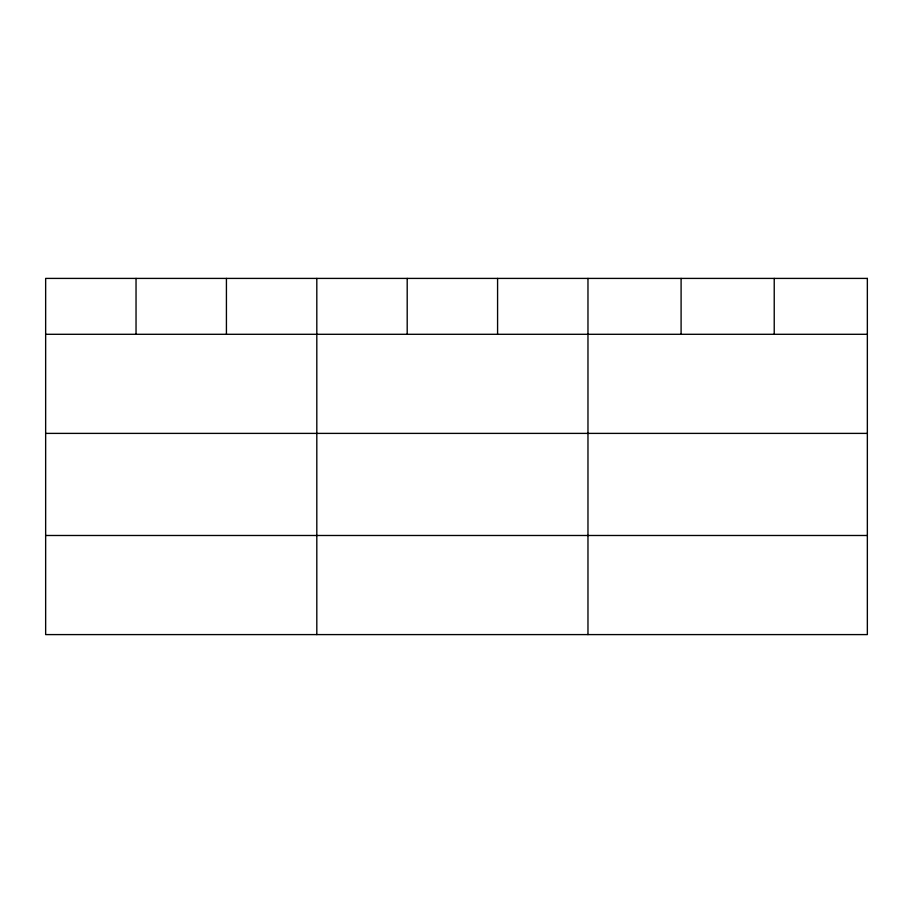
<?xml version="1.0" encoding="UTF-8"?>
<svg xmlns="http://www.w3.org/2000/svg" width="913" height="913" viewBox="0 0 913 913"><rect width="100%" height="100%" fill="white"/><g stroke="black" fill="none" stroke-linecap="round" stroke-linejoin="round"><path stroke-width="1.37" d="M45.65 334.295L867.35 334.295M45.65 433.39L867.35 433.39M45.65 535.486L867.35 535.486M774.224 278.408L774.224 334.295M681.098 278.408L681.098 334.295M587.972 278.408L587.972 634.592M497.585 278.408L497.585 334.295M407.198 278.408L407.198 334.295M316.811 278.408L316.811 634.592M226.424 278.408L226.424 334.295M136.037 278.408L136.037 334.295M867.35 278.408L45.65 278.408L45.65 634.592L867.35 634.592L867.35 278.408"/></g></svg>
